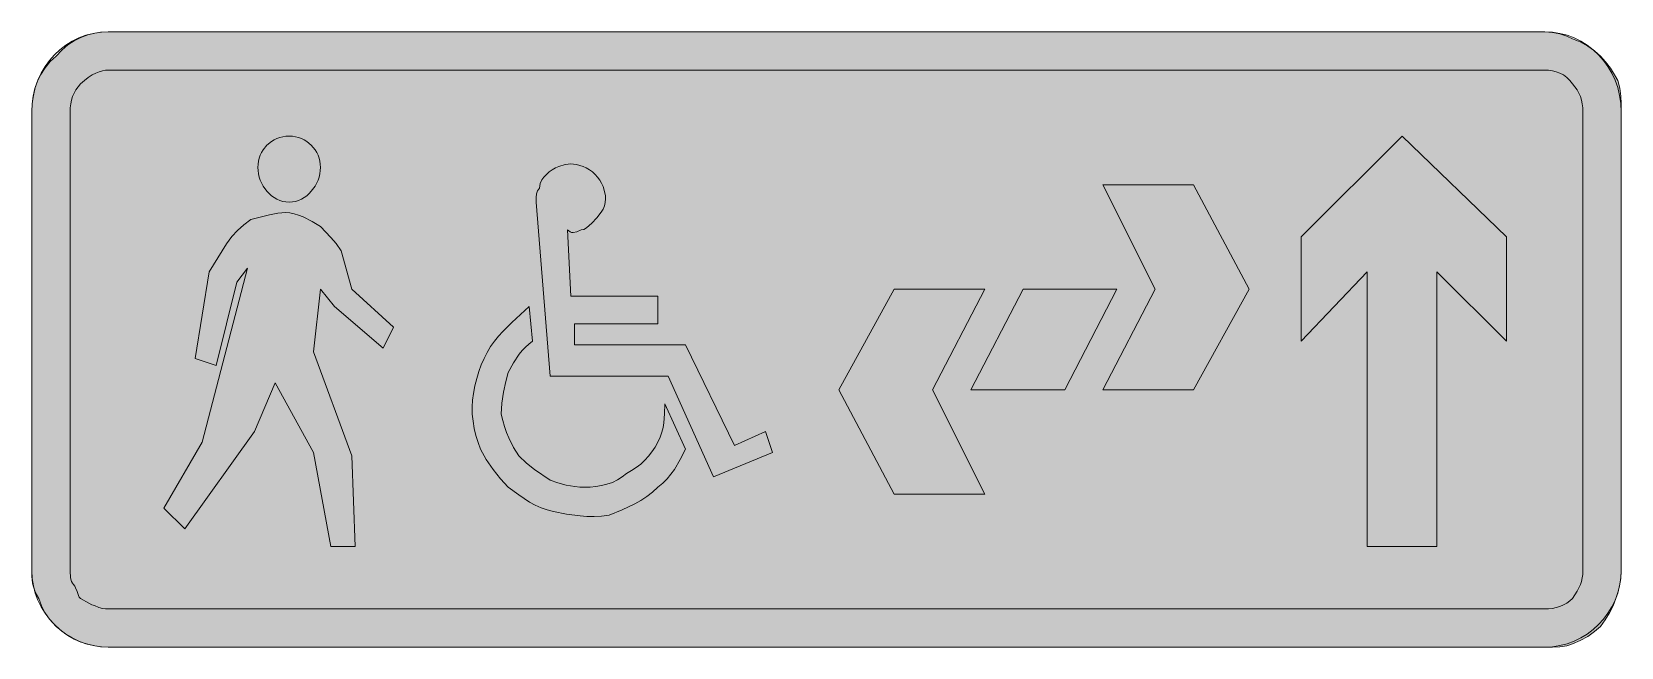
# Model space of a CAD drawing. Header units: metres. Extents: x 8 to 557, y 30 to 242.
import ezdxf

# ---------------------------------------------------------------- set-up
doc = ezdxf.new("R2010")
doc.units = ezdxf.units.M
for name, color, linetype, true_color in [('FILL_BLACK_000000', 7, 'Continuous', 0x000000), ('FILL_SILVER_C3C3C3', 7, 'Continuous', 0xc3c3c3), ('FILL_WHITE_FFFFFF', 7, 'Continuous', 0xffffff), ('STROKE_BLACK_000000', 7, 'Continuous', 0x000000)]:
    doc.layers.add(name, color=color, linetype=linetype, true_color=true_color)

msp = doc.modelspace()

# ---------------------------------------------------------------- hatches: boundary and pattern name
at = {"layer": 'FILL_BLACK_000000', "true_color": 0x000000}
h = msp.add_hatch(color=7, dxfattribs=at)
h.dxf.hatch_style = 1
h.paths.add_polyline_path([(531.6, 229.14), (532.93, 228.96), (534.24, 228.63), (535.5, 228.15), (536.71, 227.5), (537.84, 226.67), (538.9, 225.64), (539.85, 224.4), (540.69, 223.45), (541.42, 222.39), (542.04, 221.26), (542.55, 220.05), (542.94, 218.79), (543.22, 217.48), (543.39, 216.15), (543.45, 214.8), (543.45, 56.4), (543.39, 55.1), (543.22, 53.89), (542.94, 52.73), (542.55, 51.6), (541.42, 49.31), (539.85, 46.8), (538.9, 45.96), (537.84, 45.22), (536.71, 44.61), (535.5, 44.1), (534.24, 43.71), (532.93, 43.42), (531.6, 43.26), (530.25, 43.2), (34.65, 43.2), (33.73, 43.22), (32.7, 43.35), (31.44, 43.71), (29.85, 44.4), (28.93, 44.61), (27.9, 45.15), (25.05, 46.8), (24.65, 47.3), (24.34, 47.89), (23.85, 49.2), (23.36, 50.51), (23.05, 51.1), (22.65, 51.6), (22.25, 52.1), (21.96, 52.69), (21.6, 54), (21.45, 56.4), (21.45, 214.8), (21.51, 216.15), (21.67, 217.48), (21.96, 218.79), (22.35, 220.05), (22.86, 221.26), (23.47, 222.39), (24.21, 223.45), (25.05, 224.4), (26.4, 225.64), (27.73, 226.67), (29.04, 227.5), (30.3, 228.15), (31.51, 228.63), (32.64, 228.96), (33.7, 229.14), (34.65, 229.2), (530.25, 229.2), (531.6, 229.14)])
at = {"layer": 'FILL_SILVER_C3C3C3', "true_color": 0xc3c3c3}
h = msp.add_hatch(color=7, dxfattribs=at)
h.dxf.hatch_style = 1
h.paths.add_polyline_path([(377.85, 189.6), (409.05, 189.6), (428.25, 153.6), (409.05, 118.8), (377.85, 118.8), (395.85, 153.6), (377.85, 189.6)])
h = msp.add_hatch(color=7, dxfattribs=at)
h.dxf.hatch_style = 1
h.paths.add_polyline_path([(337.05, 82.8), (305.85, 82.8), (286.65, 118.8), (305.85, 153.6), (337.05, 153.6), (319.05, 118.8), (337.05, 82.8)])
h = msp.add_hatch(color=7, dxfattribs=at)
h.dxf.hatch_style = 1
h.paths.add_polyline_path([(382.65, 153.6), (364.65, 118.8), (332.25, 118.8), (350.25, 153.6), (382.65, 153.6)])
at = {"layer": 'FILL_WHITE_FFFFFF', "true_color": 0xffffff}
h = msp.add_hatch(color=7, dxfattribs=at)
h.dxf.hatch_style = 1
h.paths.add_polyline_path([(530.25, 242.4), (532.93, 242.19), (535.5, 241.65), (537.84, 240.88), (539.85, 240), (542.53, 238.89), (545.1, 237.45), (547.44, 235.78), (549.45, 234), (551.23, 232.01), (552.9, 229.8), (554.34, 227.59), (555.45, 225.6), (556.14, 222.9), (556.5, 220.2), (556.63, 217.5), (556.65, 214.8), (556.65, 56.4), (556.54, 54.1), (556.2, 51.71), (555.64, 49.27), (554.85, 46.8), (553.84, 44.33), (552.6, 41.89), (551.14, 39.5), (549.45, 37.2), (547.44, 35.42), (545.1, 33.75), (542.53, 32.31), (539.85, 31.2), (538.9, 30.8), (537.84, 30.51), (535.5, 30.15), (532.93, 30.02), (530.25, 30), (34.65, 30), (32.35, 30.11), (29.98, 30.45), (27.58, 31.01), (25.2, 31.8), (22.87, 32.81), (20.64, 34.05), (18.56, 35.51), (16.65, 37.2), (14.36, 39.71), (12.75, 42), (11.59, 44.29), (10.65, 46.8), (9.86, 48.15), (9.26, 49.48), (8.84, 50.79), (8.55, 52.05), (8.29, 54.39), (8.25, 56.4), (8.25, 214.8), (8.36, 217.5), (8.72, 220.16), (9.33, 222.77), (10.2, 225.3), (11.36, 227.71), (12.81, 229.99), (14.57, 232.09), (16.65, 234), (18.56, 236.08), (20.64, 237.84), (22.87, 239.29), (25.2, 240.45), (27.58, 241.32), (29.98, 241.93), (32.35, 242.29), (34.65, 242.4), (530.25, 242.4)])
h = msp.add_hatch(color=7, dxfattribs=at)
h.dxf.hatch_style = 1
h.paths.add_polyline_path([(107.79, 194.48), (107.63, 193.36), (107.37, 192.26), (107.01, 191.19), (106.01, 189.17), (104.7, 187.35), (103.93, 186.54), (103.1, 185.81), (102.21, 185.17), (101.27, 184.63), (100.27, 184.19), (99.24, 183.87), (98.16, 183.67), (97.05, 183.6), (95.94, 183.67), (94.86, 183.87), (93.83, 184.19), (92.83, 184.63), (91.89, 185.17), (91, 185.81), (90.17, 186.54), (89.4, 187.35), (88.09, 189.17), (87.09, 191.19), (86.73, 192.26), (86.47, 193.36), (86.31, 194.48), (86.25, 195.6), (86.31, 196.71), (86.47, 197.79), (86.73, 198.82), (87.09, 199.82), (87.55, 200.76), (88.09, 201.65), (89.4, 203.25), (91, 204.56), (91.89, 205.1), (92.83, 205.56), (93.83, 205.92), (94.86, 206.18), (95.94, 206.34), (97.05, 206.4), (98.16, 206.34), (99.24, 206.18), (100.27, 205.92), (101.27, 205.56), (102.21, 205.1), (103.1, 204.56), (104.7, 203.25), (106.01, 201.65), (106.55, 200.76), (107.01, 199.82), (107.37, 198.82), (107.63, 197.79), (107.79, 196.71), (107.85, 195.6), (107.79, 194.48)])
h = msp.add_hatch(color=7, dxfattribs=at)
h.dxf.hatch_style = 1
h.paths.add_polyline_path([(469.05, 159.6), (446.25, 135.6), (446.25, 171.6), (481.05, 206.4), (517.05, 171.6), (517.05, 135.6), (493.05, 159.6), (493.05, 64.8), (469.05, 64.8), (469.05, 159.6)])
h = msp.add_hatch(color=7, dxfattribs=at)
h.dxf.hatch_style = 1
h.paths.add_polyline_path([(187.05, 123.6), (182.25, 183.6), (182.27, 185.19), (182.4, 186.45), (182.76, 187.48), (183.45, 188.4), (183.5, 189.25), (183.66, 189.99), (184.2, 191.25), (184.97, 192.28), (185.85, 193.2), (186.8, 194.04), (187.84, 194.78), (188.93, 195.39), (190.05, 195.9), (192.26, 196.58), (193.3, 196.74), (194.25, 196.8), (195.2, 196.74), (196.24, 196.58), (198.45, 195.9), (199.57, 195.39), (200.66, 194.78), (201.7, 194.04), (202.65, 193.2), (203.49, 192.25), (204.22, 191.21), (204.84, 190.12), (205.35, 189), (206.02, 186.79), (206.19, 185.75), (206.25, 184.8), (206.14, 183.5), (205.84, 182.31), (205.36, 181.19), (204.75, 180.15), (203.21, 178.22), (201.45, 176.4), (199.65, 174.75), (198.75, 174.21), (197.85, 174), (196.26, 173.33), (195, 173.1), (194.46, 173.16), (193.97, 173.33), (193.05, 174), (194.25, 151.2), (224.25, 151.2), (224.25, 141.6), (195.45, 141.6), (195.45, 134.4), (233.85, 134.4), (250.65, 99.6), (261.45, 104.4), (263.85, 97.2), (243.45, 88.8), (227.85, 123.6), (187.05, 123.6)])
h = msp.add_hatch(color=7, dxfattribs=at)
h.dxf.hatch_style = 1
h.paths.add_polyline_path([(105.45, 97.2), (92.25, 121.2), (85.05, 104.4), (61.05, 70.8), (53.85, 78), (67.05, 100.8), (82.65, 160.8), (79.05, 156), (71.85, 127.2), (64.65, 129.6), (69.45, 159.6), (75.45, 169.2), (77.27, 171.69), (79.2, 173.85), (81.36, 175.78), (83.85, 177.6), (90.3, 179.25), (93.13, 179.79), (95.85, 180), (97.25, 179.89), (98.74, 179.59), (100.28, 179.11), (101.85, 178.5), (104.96, 176.96), (107.85, 175.2), (111.45, 171.45), (113.25, 169.29), (115.05, 166.8), (118.65, 153.6), (133.05, 140.4), (129.45, 133.2), (112.65, 147.6), (107.85, 153.6), (105.45, 132), (118.65, 96), (119.85, 64.8), (111.45, 64.8), (105.45, 97.2)])
h = msp.add_hatch(color=7, dxfattribs=at)
h.dxf.hatch_style = 1
h.paths.add_polyline_path([(179.75, 134.64), (178.56, 133.57), (177.44, 132.39), (176.4, 131.1), (174.47, 128.17), (172.65, 124.8), (171.77, 121.71), (171, 118.05), (170.46, 114.17), (170.25, 110.4), (170.75, 108.21), (171.36, 106.12), (172.04, 104.16), (172.8, 102.3), (174.47, 98.93), (176.25, 96), (178.95, 93.51), (181.65, 91.35), (187.05, 87.6), (189.77, 86.72), (192.6, 85.95), (195.66, 85.41), (197.3, 85.25), (199.05, 85.2), (200.9, 85.26), (202.82, 85.44), (204.77, 85.77), (206.7, 86.25), (208.58, 86.9), (210.36, 87.73), (211.99, 88.76), (213.45, 90), (215.19, 90.96), (216.82, 92.02), (218.34, 93.21), (219.75, 94.5), (221.04, 95.91), (222.22, 97.43), (223.29, 99.06), (224.25, 100.8), (225.04, 102.55), (225.64, 104.21), (226.06, 105.82), (226.35, 107.4), (226.61, 110.59), (226.65, 114), (233.85, 98.4), (232.01, 94.82), (229.95, 91.35), (228.76, 89.69), (227.44, 88.11), (225.94, 86.6), (224.25, 85.2), (222.4, 83.51), (220.44, 82.01), (218.41, 80.69), (216.3, 79.5), (211.93, 77.44), (207.45, 75.6), (204.8, 75.26), (202.26, 75.11), (199.79, 75.14), (197.4, 75.3), (192.77, 75.94), (188.25, 76.8), (186.05, 77.36), (183.96, 78.11), (181.94, 79.04), (180, 80.1), (176.27, 82.54), (172.65, 85.2), (169.97, 88.11), (167.4, 91.35), (165.06, 94.82), (163.05, 98.4), (162.21, 100.7), (161.49, 103.09), (160.92, 105.53), (160.5, 108), (160.25, 110.47), (160.18, 112.91), (160.31, 115.3), (160.65, 117.6), (161.16, 120.24), (161.77, 122.77), (162.51, 125.19), (163.35, 127.5), (164.31, 129.69), (165.37, 131.77), (166.56, 133.74), (167.85, 135.6), (169.25, 137.35), (170.74, 138.99), (173.85, 142.05), (179.85, 147.6), (181.05, 135.6), (179.75, 134.64)])

# ---------------------------------------------------------------- linework, layer by layer
at = {"layer": 'FILL_BLACK_000000', "lineweight": 0, "true_color": 0x000000}
msp.add_lwpolyline([(531.6, 229.14), (532.93, 228.96), (534.24, 228.63), (535.5, 228.15), (536.71, 227.5), (537.84, 226.67), (538.9, 225.64), (539.85, 224.4), (540.69, 223.45), (541.42, 222.39), (542.04, 221.26), (542.55, 220.05), (542.94, 218.79), (543.22, 217.48), (543.39, 216.15), (543.45, 214.8), (543.45, 56.4), (543.39, 55.1), (543.22, 53.89), (542.94, 52.73), (542.55, 51.6), (541.42, 49.31), (539.85, 46.8), (538.9, 45.96), (537.84, 45.22), (536.71, 44.61), (535.5, 44.1), (534.24, 43.71), (532.93, 43.42), (531.6, 43.26), (530.25, 43.2), (34.65, 43.2), (33.73, 43.22), (32.7, 43.35), (31.44, 43.71), (29.85, 44.4), (28.93, 44.61), (27.9, 45.15), (25.05, 46.8), (24.65, 47.3), (24.34, 47.89), (23.85, 49.2), (23.36, 50.51), (23.05, 51.1), (22.65, 51.6), (22.25, 52.1), (21.96, 52.69), (21.6, 54), (21.45, 56.4), (21.45, 214.8), (21.51, 216.15), (21.67, 217.48), (21.96, 218.79), (22.35, 220.05), (22.86, 221.26), (23.47, 222.39), (24.21, 223.45), (25.05, 224.4), (26.4, 225.64), (27.73, 226.67), (29.04, 227.5), (30.3, 228.15), (31.51, 228.63), (32.64, 228.96), (33.7, 229.14), (34.65, 229.2), (530.25, 229.2)], close=True, dxfattribs=at)
at = {"layer": 'FILL_SILVER_C3C3C3', "lineweight": 0, "true_color": 0xc3c3c3}
for points in [[(377.85, 189.6), (409.05, 189.6), (428.25, 153.6), (409.05, 118.8), (377.85, 118.8), (395.85, 153.6)], [(337.05, 82.8), (305.85, 82.8), (286.65, 118.8), (305.85, 153.6), (337.05, 153.6), (319.05, 118.8)], [(382.65, 153.6), (364.65, 118.8), (332.25, 118.8), (350.25, 153.6)]]:
    msp.add_lwpolyline(points, close=True, dxfattribs=at)
at = {"layer": 'FILL_WHITE_FFFFFF', "lineweight": 0, "true_color": 0xffffff}
for points in [[(530.25, 242.4), (532.93, 242.19), (535.5, 241.65), (537.84, 240.88), (539.85, 240), (542.53, 238.89), (545.1, 237.45), (547.44, 235.78), (549.45, 234), (551.23, 232.01), (552.9, 229.8), (554.34, 227.59), (555.45, 225.6), (556.14, 222.9), (556.5, 220.2), (556.63, 217.5), (556.65, 214.8), (556.65, 56.4), (556.54, 54.1), (556.2, 51.71), (555.64, 49.27), (554.85, 46.8), (553.84, 44.33), (552.6, 41.89), (551.14, 39.5), (549.45, 37.2), (547.44, 35.42), (545.1, 33.75), (542.53, 32.31), (539.85, 31.2), (538.9, 30.8), (537.84, 30.51), (535.5, 30.15), (532.93, 30.02), (530.25, 30), (34.65, 30), (32.35, 30.11), (29.98, 30.45), (27.58, 31.01), (25.2, 31.8), (22.87, 32.81), (20.64, 34.05), (18.56, 35.51), (16.65, 37.2), (14.36, 39.71), (12.75, 42), (11.59, 44.29), (10.65, 46.8), (9.86, 48.15), (9.26, 49.48), (8.84, 50.79), (8.55, 52.05), (8.29, 54.39), (8.25, 56.4), (8.25, 214.8), (8.36, 217.5), (8.72, 220.16), (9.33, 222.77), (10.2, 225.3), (11.36, 227.71), (12.81, 229.99), (14.57, 232.09), (16.65, 234), (18.56, 236.08), (20.64, 237.84), (22.87, 239.29), (25.2, 240.45), (27.58, 241.32), (29.98, 241.93), (32.35, 242.29), (34.65, 242.4)], [(107.79, 194.48), (107.63, 193.36), (107.37, 192.26), (107.01, 191.19), (106.01, 189.17), (104.7, 187.35), (103.93, 186.54), (103.1, 185.81), (102.21, 185.17), (101.27, 184.63), (100.27, 184.19), (99.24, 183.87), (98.16, 183.67), (97.05, 183.6), (95.94, 183.67), (94.86, 183.87), (93.83, 184.19), (92.83, 184.63), (91.89, 185.17), (91, 185.81), (90.17, 186.54), (89.4, 187.35), (88.09, 189.17), (87.09, 191.19), (86.73, 192.26), (86.47, 193.36), (86.31, 194.48), (86.25, 195.6), (86.31, 196.71), (86.47, 197.79), (86.73, 198.82), (87.09, 199.82), (87.55, 200.76), (88.09, 201.65), (89.4, 203.25), (91, 204.56), (91.89, 205.1), (92.83, 205.56), (93.83, 205.92), (94.86, 206.18), (95.94, 206.34), (97.05, 206.4), (98.16, 206.34), (99.24, 206.18), (100.27, 205.92), (101.27, 205.56), (102.21, 205.1), (103.1, 204.56), (104.7, 203.25), (106.01, 201.65), (106.55, 200.76), (107.01, 199.82), (107.37, 198.82), (107.63, 197.79), (107.79, 196.71), (107.85, 195.6)], [(469.05, 159.6), (446.25, 135.6), (446.25, 171.6), (481.05, 206.4), (517.05, 171.6), (517.05, 135.6), (493.05, 159.6), (493.05, 64.8), (469.05, 64.8)], [(187.05, 123.6), (182.25, 183.6), (182.27, 185.19), (182.4, 186.45), (182.76, 187.48), (183.45, 188.4), (183.5, 189.25), (183.66, 189.99), (184.2, 191.25), (184.97, 192.28), (185.85, 193.2), (186.8, 194.04), (187.84, 194.78), (188.93, 195.39), (190.05, 195.9), (192.26, 196.58), (193.3, 196.74), (194.25, 196.8), (195.2, 196.74), (196.24, 196.58), (198.45, 195.9), (199.57, 195.39), (200.66, 194.78), (201.7, 194.04), (202.65, 193.2), (203.49, 192.25), (204.22, 191.21), (204.84, 190.12), (205.35, 189), (206.02, 186.79), (206.19, 185.75), (206.25, 184.8), (206.14, 183.5), (205.84, 182.31), (205.36, 181.19), (204.75, 180.15), (203.21, 178.22), (201.45, 176.4), (199.65, 174.75), (198.75, 174.21), (197.85, 174), (196.26, 173.33), (195, 173.1), (194.46, 173.16), (193.97, 173.33), (193.05, 174), (194.25, 151.2), (224.25, 151.2), (224.25, 141.6), (195.45, 141.6), (195.45, 134.4), (233.85, 134.4), (250.65, 99.6), (261.45, 104.4), (263.85, 97.2), (243.45, 88.8), (227.85, 123.6)], [(105.45, 97.2), (92.25, 121.2), (85.05, 104.4), (61.05, 70.8), (53.85, 78), (67.05, 100.8), (82.65, 160.8), (79.05, 156), (71.85, 127.2), (64.65, 129.6), (69.45, 159.6), (75.45, 169.2), (77.27, 171.69), (79.2, 173.85), (81.36, 175.78), (83.85, 177.6), (90.3, 179.25), (93.13, 179.79), (95.85, 180), (97.25, 179.89), (98.74, 179.59), (100.28, 179.11), (101.85, 178.5), (104.96, 176.96), (107.85, 175.2), (111.45, 171.45), (113.25, 169.29), (115.05, 166.8), (118.65, 153.6), (133.05, 140.4), (129.45, 133.2), (112.65, 147.6), (107.85, 153.6), (105.45, 132), (118.65, 96), (119.85, 64.8), (111.45, 64.8)], [(179.75, 134.64), (178.56, 133.57), (177.44, 132.39), (176.4, 131.1), (174.47, 128.17), (172.65, 124.8), (171.77, 121.71), (171, 118.05), (170.46, 114.17), (170.25, 110.4), (170.75, 108.21), (171.36, 106.12), (172.04, 104.16), (172.8, 102.3), (174.47, 98.93), (176.25, 96), (178.95, 93.51), (181.65, 91.35), (187.05, 87.6), (189.77, 86.72), (192.6, 85.95), (195.66, 85.41), (197.3, 85.25), (199.05, 85.2), (200.9, 85.26), (202.82, 85.44), (204.77, 85.77), (206.7, 86.25), (208.58, 86.9), (210.36, 87.73), (211.99, 88.76), (213.45, 90), (215.19, 90.96), (216.82, 92.02), (218.34, 93.21), (219.75, 94.5), (221.04, 95.91), (222.22, 97.43), (223.29, 99.06), (224.25, 100.8), (225.04, 102.55), (225.64, 104.21), (226.06, 105.82), (226.35, 107.4), (226.61, 110.59), (226.65, 114), (233.85, 98.4), (232.01, 94.82), (229.95, 91.35), (228.76, 89.69), (227.44, 88.11), (225.94, 86.6), (224.25, 85.2), (222.4, 83.51), (220.44, 82.01), (218.41, 80.69), (216.3, 79.5), (211.93, 77.44), (207.45, 75.6), (204.8, 75.26), (202.26, 75.11), (199.79, 75.14), (197.4, 75.3), (192.77, 75.94), (188.25, 76.8), (186.05, 77.36), (183.96, 78.11), (181.94, 79.04), (180, 80.1), (176.27, 82.54), (172.65, 85.2), (169.97, 88.11), (167.4, 91.35), (165.06, 94.82), (163.05, 98.4), (162.21, 100.7), (161.49, 103.09), (160.92, 105.53), (160.5, 108), (160.25, 110.47), (160.18, 112.91), (160.31, 115.3), (160.65, 117.6), (161.16, 120.24), (161.77, 122.77), (162.51, 125.19), (163.35, 127.5), (164.31, 129.69), (165.37, 131.77), (166.56, 133.74), (167.85, 135.6), (169.25, 137.35), (170.74, 138.99), (173.85, 142.05), (179.85, 147.6), (181.05, 135.6)]]:
    msp.add_lwpolyline(points, close=True, dxfattribs=at)
at = {"layer": 'STROKE_BLACK_000000', "lineweight": 0, "true_color": 0x000000}
msp.add_lwpolyline([(34.65, 242.4), (530.25, 242.4), (532.92, 242.26), (535.52, 241.85), (538.03, 241.19), (540.45, 240.28), (542.75, 239.14), (544.93, 237.78), (546.97, 236.21), (548.85, 234.45), (550.56, 232.5), (552.09, 230.39), (553.43, 228.11), (554.55, 225.69), (555.45, 223.14), (556.11, 220.46), (556.51, 217.68), (556.65, 214.8), (556.65, 56.4), (556.51, 53.73), (556.11, 51.13), (555.45, 48.62), (554.55, 46.2), (553.43, 43.9), (552.09, 41.72), (550.56, 39.68), (548.85, 37.8), (546.97, 36.09), (544.93, 34.56), (542.75, 33.22), (540.45, 32.1), (538.03, 31.2), (535.52, 30.54), (532.92, 30.14), (530.25, 30), (34.65, 30), (31.98, 30.14), (29.38, 30.54), (26.87, 31.2), (24.45, 32.1), (22.15, 33.22), (19.97, 34.56), (17.93, 36.09), (16.05, 37.8), (14.34, 39.68), (12.81, 41.72), (11.47, 43.9), (10.35, 46.2), (9.45, 48.62), (8.79, 51.13), (8.39, 53.73), (8.25, 56.4), (8.25, 214.8), (8.39, 217.68), (8.79, 220.46), (9.45, 223.14), (10.35, 225.69), (11.47, 228.11), (12.81, 230.39), (14.34, 232.5), (16.05, 234.45), (17.93, 236.21), (19.97, 237.78), (22.15, 239.14), (24.45, 240.28), (26.87, 241.19), (29.38, 241.85), (31.98, 242.26), (34.65, 242.4)], dxfattribs=at)

doc.saveas('drawing.dxf')
